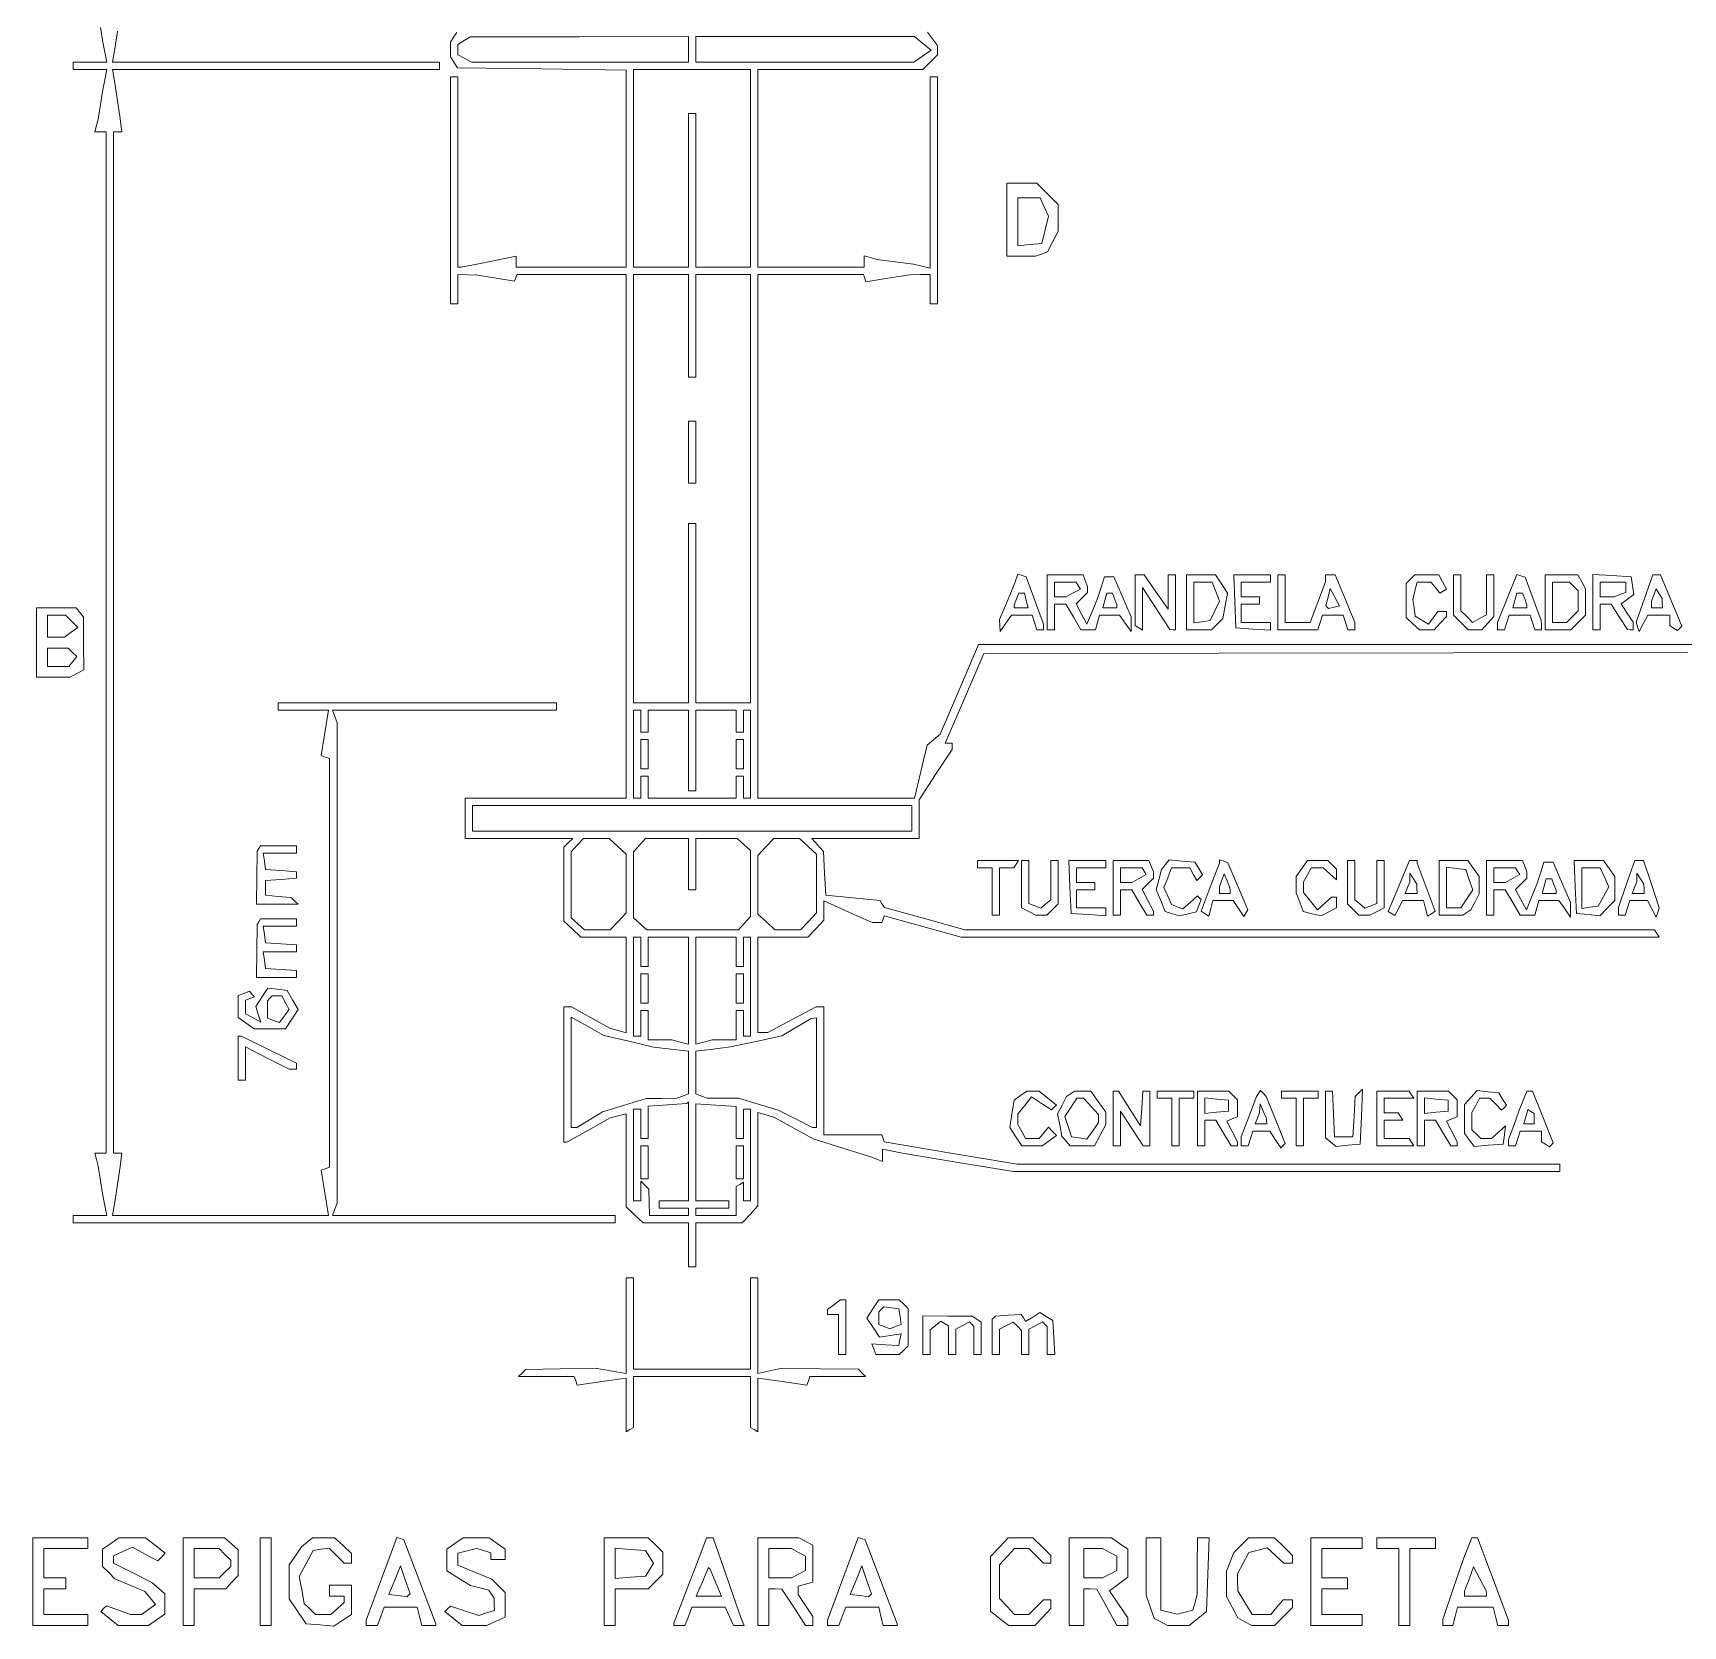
# Paper-space layout 'AN-11-DGE-066-A' of a CAD drawing. Header units: metres, sheet in millimetres. Extents: x 12 to 192, y 4 to 291.
# Drawn here: x 89 to 145.7, y 137.2 to 192 of the extents above; entities that cross this region are included whole.
import ezdxf

# ---------------------------------------------------------------- set-up
doc = ezdxf.new("R2010")
doc.units = ezdxf.units.M
doc.layers.add('DGE_CONTORNOS', color=7, linetype='Continuous', lineweight=0)
doc.layers.add('DGE_DATOS', color=7, linetype='Continuous', lineweight=0)

# ---------------------------------------------------------------- blocks, each defined once
blk = doc.blocks.new('LP_REF_DGE_MT_066_A')
at = {"layer": 'DGE_CONTORNOS'}
for points in [[(91.315, 192.235), (91.393, 191.731), (91.461, 191.385), (91.53, 191.038), (90.953, 191.038), (90.377, 191.038), (90.377, 190.913), (90.377, 190.787), (90.953, 190.787), (91.53, 190.787), (91.461, 190.44), (91.393, 190.094), (91.315, 189.59), (91.236, 189.086), (91.176, 188.866), (91.115, 188.646), (91.313, 188.646), (91.51, 188.646), (91.51, 171.076), (91.51, 153.507), (91.313, 153.507), (91.115, 153.507), (91.176, 153.287), (91.236, 153.067), (91.315, 152.563), (91.393, 152.059), (91.461, 151.713), (91.53, 151.366), (90.953, 151.366), (90.377, 151.366), (90.377, 151.24), (90.377, 151.114), (99.697, 151.114), (109.017, 151.114), (109.017, 151.24), (109.017, 151.366), (104.154, 151.366), (99.292, 151.366), (99.374, 151.58), (99.456, 151.794), (99.456, 160.056), (99.456, 168.319), (99.374, 168.533), (99.292, 168.747), (103.147, 168.747), (107.002, 168.747), (107.002, 168.872), (107.002, 168.998), (102.216, 168.998), (97.43, 168.998), (97.43, 168.872), (97.43, 168.747), (98.29, 168.747), (99.15, 168.747), (99.024, 167.966), (98.898, 167.186), (99.046, 167.137), (99.193, 167.088), (99.193, 160.056), (99.193, 153.025), (99.046, 152.976), (98.898, 152.926), (99.024, 152.146), (99.15, 151.366), (95.44, 151.366), (91.73, 151.366), (91.816, 151.902), (91.901, 152.437), (91.975, 152.972), (92.048, 153.507), (91.905, 153.507), (91.762, 153.507), (91.762, 171.076), (91.762, 188.646), (91.905, 188.646), (92.048, 188.646), (91.975, 189.181), (91.901, 189.716), (91.816, 190.251), (91.73, 190.787), (97.351, 190.787), (102.971, 190.787), (102.971, 190.913), (102.971, 191.038), (97.351, 191.038), (91.73, 191.038), (91.816, 191.574), (91.901, 192.109)], [(103.565, 192.066), (103.459, 191.899), (103.353, 191.731), (103.353, 191.479), (103.353, 191.227), (103.472, 191.038), (103.591, 190.85), (106.493, 190.811), (109.395, 190.773), (109.395, 187.38), (109.395, 183.986), (107.505, 183.986), (105.616, 183.986), (105.616, 184.177), (105.616, 184.368), (105.333, 184.309), (105.049, 184.249), (104.382, 184.117), (103.715, 183.986), (103.658, 183.986), (103.601, 183.986), (103.601, 187.26), (103.601, 190.535), (103.475, 190.535), (103.349, 190.535), (103.349, 186.63), (103.349, 182.726), (103.475, 182.726), (103.601, 182.726), (103.601, 183.23), (103.601, 183.734), (103.947, 183.726), (104.294, 183.719), (104.923, 183.614), (105.553, 183.509), (105.595, 183.622), (105.637, 183.734), (107.516, 183.734), (109.395, 183.734), (109.395, 174.729), (109.395, 165.724), (106.624, 165.724), (103.853, 165.724), (103.853, 165.031), (103.853, 164.339), (105.704, 164.339), (107.556, 164.339), (107.405, 164.187), (107.253, 164.036), (107.253, 162.761), (107.253, 161.486), (107.545, 161.212), (107.836, 160.938), (108.615, 160.938), (109.395, 160.938), (109.395, 159.292), (109.395, 157.647), (109.111, 157.731), (108.828, 157.815), (108.168, 158.18), (107.509, 158.545), (107.381, 158.545), (107.253, 158.545), (107.253, 156.215), (107.253, 153.885), (107.304, 153.885), (107.355, 153.885), (108.097, 154.305), (108.839, 154.724), (109.117, 154.797), (109.395, 154.869), (109.395, 153.266), (109.395, 151.662), (109.686, 151.388), (109.978, 151.114), (110.757, 151.114), (111.536, 151.114), (111.536, 150.359), (111.536, 149.603), (111.662, 149.603), (111.788, 149.603), (111.788, 150.359), (111.788, 151.114), (112.584, 151.114), (113.381, 151.114), (113.655, 151.406), (113.929, 151.697), (113.929, 153.304), (113.929, 154.91), (114.212, 154.826), (114.495, 154.741), (115.161, 154.373), (115.826, 154.005), (116.852, 153.68), (117.878, 153.356), (118.044, 153.292), (118.211, 153.229), (118.211, 153.441), (118.211, 153.653), (118.557, 153.583), (118.903, 153.512), (120.81, 153.195), (122.716, 152.878), (132.114, 152.878), (141.511, 152.878), (141.511, 153.004), (141.511, 153.13), (132.179, 153.13), (122.846, 153.13), (120.56, 153.514), (118.274, 153.899), (118.232, 154.018), (118.19, 154.137), (117.193, 154.137), (116.196, 154.137), (116.196, 156.341), (116.196, 158.545), (116.063, 158.545), (115.93, 158.545), (115.099, 158.104), (114.268, 157.664), (114.099, 157.664), (113.929, 157.664), (113.929, 159.301), (113.929, 160.938), (114.788, 160.938), (115.648, 160.938), (115.922, 161.23), (116.196, 161.521), (116.196, 161.854), (116.196, 162.187), (117.026, 161.814), (117.856, 161.442), (118.023, 161.442), (118.19, 161.442), (118.232, 161.561), (118.274, 161.68), (119.596, 161.31), (120.919, 160.94), (132.922, 160.939), (144.926, 160.938), (144.848, 161.064), (144.771, 161.19), (132.908, 161.191), (121.045, 161.192), (119.661, 161.578), (118.277, 161.964), (118.204, 162.082), (118.132, 162.2), (117.195, 162.293), (116.259, 162.386), (116.22, 163.14), (116.181, 163.894), (115.98, 164.116), (115.779, 164.339), (117.625, 164.339), (119.47, 164.339), (119.473, 165), (119.476, 165.661), (120.04, 166.532), (120.604, 167.402), (120.604, 167.508), (120.604, 167.613), (120.489, 167.613), (120.373, 167.613), (121.038, 169.156), (121.703, 170.699), (145.909, 170.73)], [(169.96, 171.013), (145.737, 171.013), (121.515, 171.013), (120.858, 169.471), (120.201, 167.928), (119.977, 167.739), (119.753, 167.55), (119.535, 166.637), (119.317, 165.724), (116.623, 165.724), (113.929, 165.724), (113.929, 174.729), (113.929, 183.734), (115.744, 183.734), (117.56, 183.734), (117.602, 183.609), (117.644, 183.485), (118.4, 183.608), (119.155, 183.732), (119.502, 183.733), (119.848, 183.734), (119.848, 183.23), (119.848, 182.726), (119.974, 182.726), (120.1, 182.726), (120.1, 186.63), (120.1, 190.535), (119.974, 190.535), (119.848, 190.535), (119.848, 187.247), (119.848, 183.958), (119.565, 184.026), (119.281, 184.094), (118.652, 184.176), (118.022, 184.259), (117.801, 184.32), (117.581, 184.38), (117.581, 184.183), (117.581, 183.986), (115.755, 183.986), (113.929, 183.986), (113.929, 187.386), (113.929, 190.787), (116.762, 190.787), (119.596, 190.787), (119.848, 191.038), (120.1, 191.29), (120.1, 191.455), (120.1, 191.62), (119.932, 191.849), (119.764, 192.079)]]:
    blk.add_lwpolyline(points, dxfattribs=at)
for points in [[(111.536, 191.479), (111.536, 191.038), (107.812, 191.038), (104.088, 191.038), (103.845, 191.169), (103.601, 191.299), (103.601, 191.477), (103.601, 191.656), (103.821, 191.784), (104.042, 191.912), (107.789, 191.916), (111.536, 191.92)], [(119.602, 191.689), (119.887, 191.458), (119.588, 191.248), (119.288, 191.038), (115.538, 191.038), (111.788, 191.038), (111.788, 191.479), (111.788, 191.92), (115.552, 191.92), (119.316, 191.92)], [(113.677, 187.386), (113.677, 183.986), (112.732, 183.986), (111.788, 183.986), (111.788, 186.63), (111.788, 189.275), (111.662, 189.275), (111.536, 189.275), (111.536, 186.63), (111.536, 183.986), (110.591, 183.986), (109.646, 183.986), (109.646, 187.386), (109.646, 190.787), (111.662, 190.787), (113.677, 190.787)], [(122.493, 185.623), (122.493, 184.363), (122.986, 184.363), (123.48, 184.363), (123.684, 184.442), (123.888, 184.52), (124.072, 184.876), (124.256, 185.233), (124.256, 185.689), (124.256, 186.146), (123.888, 186.514), (123.52, 186.882), (123.006, 186.882), (122.493, 186.882)], [(123.777, 186.061), (123.921, 185.743), (123.805, 185.274), (123.689, 184.804), (123.28, 184.765), (122.871, 184.725), (122.871, 185.552), (122.871, 186.379), (123.251, 186.379), (123.632, 186.379)], [(111.536, 181.971), (111.536, 180.207), (111.662, 180.207), (111.788, 180.207), (111.788, 181.971), (111.788, 183.734), (112.732, 183.734), (113.677, 183.734), (113.677, 176.366), (113.677, 168.998), (112.732, 168.998), (111.788, 168.998), (111.788, 172.084), (111.788, 175.17), (111.662, 175.17), (111.536, 175.17), (111.536, 172.084), (111.536, 168.998), (110.591, 168.998), (109.646, 168.998), (109.646, 176.366), (109.646, 183.734), (110.591, 183.734), (111.536, 183.734)], [(111.536, 177.626), (111.536, 176.555), (111.662, 176.555), (111.788, 176.555), (111.788, 177.626), (111.788, 178.696), (111.662, 178.696), (111.536, 178.696)], [(122.761, 173.133), (122.649, 172.84), (122.445, 172.352), (122.241, 171.864), (122.248, 171.659), (122.254, 171.454), (122.452, 171.738), (122.65, 172.021), (123.004, 172.021), (123.358, 172.021), (123.438, 171.769), (123.518, 171.517), (123.635, 171.517), (123.752, 171.517), (123.75, 171.612), (123.748, 171.706), (123.451, 172.52), (123.155, 173.333), (123.013, 173.38), (122.872, 173.427)], [(123.878, 172.462), (123.878, 171.517), (124.004, 171.517), (124.13, 171.517), (124.13, 171.958), (124.13, 172.399), (124.323, 172.399), (124.517, 172.399), (124.777, 171.958), (125.037, 171.517), (125.288, 171.517), (125.539, 171.517), (125.605, 171.769), (125.671, 172.021), (126.019, 172.021), (126.367, 172.021), (126.564, 171.738), (126.762, 171.454), (126.763, 171.706), (126.765, 171.958), (126.466, 172.651), (126.167, 173.343), (126.009, 173.343), (125.852, 173.343), (125.73, 172.966), (125.609, 172.588), (125.427, 172.147), (125.246, 171.706), (125.06, 172.056), (124.874, 172.405), (125.069, 172.6), (125.264, 172.795), (125.264, 172.901), (125.264, 173.008), (125.187, 173.207), (125.111, 173.406), (124.495, 173.406), (123.878, 173.406)], [(124.945, 173.035), (125.019, 172.915), (124.772, 172.783), (124.525, 172.651), (124.327, 172.651), (124.13, 172.651), (124.13, 172.903), (124.13, 173.155), (124.501, 173.155), (124.871, 173.155)], [(126.901, 172.532), (126.901, 171.658), (127.027, 171.58), (127.153, 171.502), (127.154, 172.234), (127.156, 172.966), (127.627, 172.243), (128.098, 171.521), (128.192, 171.519), (128.286, 171.517), (128.286, 172.462), (128.286, 173.406), (128.161, 173.406), (128.035, 173.406), (128.035, 172.813), (128.035, 172.22), (127.625, 172.812), (127.216, 173.404), (127.059, 173.405), (126.901, 173.406)], [(128.664, 172.462), (128.664, 171.517), (129.096, 171.517), (129.528, 171.517), (129.721, 171.71), (129.914, 171.903), (129.996, 172.341), (130.078, 172.778), (129.872, 173.092), (129.666, 173.406), (129.165, 173.406), (128.664, 173.406)], [(129.676, 172.828), (129.8, 172.502), (129.641, 172.167), (129.481, 171.832), (129.198, 171.792), (128.916, 171.752), (128.916, 172.453), (128.916, 173.155), (129.234, 173.155), (129.552, 173.155)], [(130.328, 172.493), (130.365, 171.58), (130.963, 171.542), (131.561, 171.503), (131.561, 171.636), (131.561, 171.769), (131.057, 171.769), (130.554, 171.769), (130.554, 172.084), (130.554, 172.399), (130.868, 172.399), (131.183, 172.399), (131.183, 172.525), (131.183, 172.651), (130.868, 172.651), (130.554, 172.651), (130.554, 172.903), (130.554, 173.155), (131.057, 173.155), (131.561, 173.155), (131.561, 173.28), (131.561, 173.406), (130.926, 173.406), (130.291, 173.406)], [(131.813, 172.462), (131.813, 171.517), (132.497, 171.517), (133.181, 171.517), (133.261, 171.769), (133.341, 172.021), (133.702, 172.021), (134.063, 172.021), (134.143, 171.769), (134.223, 171.517), (134.34, 171.517), (134.458, 171.517), (134.458, 171.641), (134.458, 171.764), (134.121, 172.585), (133.783, 173.406), (133.617, 173.406), (133.45, 173.406), (133.45, 173.285), (133.45, 173.164), (133.189, 172.467), (132.928, 171.769), (132.497, 171.769), (132.065, 171.769), (132.065, 172.588), (132.065, 173.406), (131.939, 173.406), (131.813, 173.406)], [(136.372, 173.255), (136.221, 173.104), (136.221, 172.519), (136.221, 171.934), (136.451, 171.726), (136.682, 171.517), (136.936, 171.517), (137.19, 171.517), (137.398, 171.748), (137.607, 171.978), (137.607, 172.062), (137.607, 172.147), (137.463, 172.147), (137.319, 172.147), (137.155, 171.927), (136.992, 171.706), (136.764, 171.845), (136.536, 171.984), (136.494, 172.267), (136.452, 172.55), (136.528, 172.852), (136.604, 173.155), (136.838, 173.155), (137.072, 173.155), (137.228, 172.967), (137.383, 172.779), (137.495, 172.849), (137.607, 172.918), (137.476, 173.162), (137.346, 173.406), (136.935, 173.406), (136.523, 173.406)], [(137.858, 172.714), (137.858, 172.021), (138.11, 171.769), (138.362, 171.517), (138.595, 171.517), (138.827, 171.517), (139.035, 171.748), (139.244, 171.978), (139.244, 172.692), (139.244, 173.406), (139.118, 173.406), (138.992, 173.406), (138.992, 172.718), (138.992, 172.03), (138.749, 171.9), (138.506, 171.77), (138.308, 171.967), (138.11, 172.165), (138.11, 172.786), (138.11, 173.406), (137.984, 173.406), (137.858, 173.406)], [(139.7, 172.592), (139.37, 171.767), (139.37, 171.642), (139.37, 171.517), (139.487, 171.517), (139.605, 171.517), (139.685, 171.769), (139.765, 172.021), (140.125, 172.021), (140.486, 172.021), (140.566, 171.769), (140.646, 171.517), (140.764, 171.517), (140.881, 171.517), (140.874, 171.675), (140.866, 171.832), (140.59, 172.578), (140.314, 173.324), (140.172, 173.371), (140.031, 173.417)], [(141.007, 172.462), (141.007, 171.517), (141.448, 171.517), (141.889, 171.517), (142.141, 171.769), (142.392, 172.021), (142.392, 172.47), (142.392, 172.919), (142.262, 173.163), (142.132, 173.406), (141.569, 173.406), (141.007, 173.406)], [(141.989, 173.003), (142.141, 172.852), (142.141, 172.509), (142.141, 172.165), (141.943, 171.967), (141.745, 171.769), (141.502, 171.769), (141.259, 171.769), (141.259, 172.462), (141.259, 173.155), (141.549, 173.155), (141.838, 173.155)], [(142.644, 172.468), (142.644, 171.517), (142.77, 171.517), (142.896, 171.517), (142.896, 171.958), (142.896, 172.399), (143.084, 172.399), (143.272, 172.399), (143.556, 171.96), (143.841, 171.52), (143.935, 171.519), (144.03, 171.517), (144.03, 171.648), (144.03, 171.778), (143.823, 172.093), (143.617, 172.408), (143.835, 172.568), (144.054, 172.728), (144.01, 173.036), (143.967, 173.343), (143.306, 173.382), (142.644, 173.42)], [(143.778, 172.979), (143.778, 172.804), (143.579, 172.727), (143.379, 172.651), (143.138, 172.651), (142.896, 172.651), (142.896, 172.903), (142.896, 173.155), (143.337, 173.155), (143.778, 173.155)], [(144.419, 172.593), (144.132, 171.779), (144.185, 171.617), (144.239, 171.455), (144.391, 171.738), (144.542, 172.021), (144.916, 172.021), (145.289, 172.021), (145.289, 171.84), (145.289, 171.658), (145.424, 171.575), (145.558, 171.492), (145.629, 171.563), (145.701, 171.635), (145.338, 172.52), (144.974, 173.406), (144.84, 173.406), (144.706, 173.406)], [(123.159, 172.525), (123.225, 172.273), (122.985, 172.273), (122.745, 172.273), (122.745, 172.326), (122.745, 172.378), (122.821, 172.577), (122.898, 172.777), (122.996, 172.777), (123.093, 172.777)], [(126.195, 172.577), (126.271, 172.378), (126.271, 172.326), (126.271, 172.273), (126.031, 172.273), (125.791, 172.273), (125.857, 172.525), (125.923, 172.777), (126.021, 172.777), (126.118, 172.777)], [(133.747, 172.293), (133.557, 172.251), (133.508, 172.299), (133.46, 172.347), (133.537, 172.64), (133.614, 172.934), (133.775, 172.635), (133.937, 172.336)], [(140.301, 172.577), (140.377, 172.378), (140.377, 172.326), (140.377, 172.273), (140.137, 172.273), (139.897, 172.273), (139.963, 172.525), (140.029, 172.777), (140.127, 172.777), (140.224, 172.777)], [(145.035, 172.43), (145.037, 172.273), (144.848, 172.273), (144.66, 172.273), (144.66, 172.389), (144.66, 172.504), (144.74, 172.714), (144.821, 172.924), (144.927, 172.756), (145.034, 172.588)], [(89.117, 171.076), (89.117, 169.88), (89.692, 169.88), (90.267, 169.88), (90.504, 170.007), (90.741, 170.133), (90.734, 171.046), (90.727, 171.958), (90.599, 172.116), (90.472, 172.273), (89.794, 172.273), (89.117, 172.273)], [(90.319, 171.809), (90.531, 171.597), (90.304, 171.431), (90.077, 171.265), (89.786, 171.265), (89.495, 171.265), (89.495, 171.643), (89.495, 172.021), (89.801, 172.021), (90.107, 172.021)], [(90.348, 170.739), (90.497, 170.591), (90.358, 170.425), (90.22, 170.258), (89.857, 170.258), (89.495, 170.258), (89.495, 170.573), (89.495, 170.888), (89.848, 170.888), (90.2, 170.888)], [(109.898, 168.369), (109.898, 167.991), (110.024, 167.991), (110.15, 167.991), (110.15, 168.369), (110.15, 168.747), (110.843, 168.747), (111.536, 168.747), (111.536, 167.361), (111.536, 165.976), (111.662, 165.976), (111.788, 165.976), (111.788, 167.361), (111.788, 168.747), (112.48, 168.747), (113.173, 168.747), (113.173, 168.369), (113.173, 167.991), (113.299, 167.991), (113.425, 167.991), (113.425, 168.369), (113.425, 168.747), (113.551, 168.747), (113.677, 168.747), (113.677, 167.235), (113.677, 165.724), (113.551, 165.724), (113.425, 165.724), (113.425, 166.102), (113.425, 166.48), (113.299, 166.48), (113.173, 166.48), (113.173, 166.102), (113.173, 165.724), (111.662, 165.724), (110.15, 165.724), (110.15, 166.102), (110.15, 166.48), (110.024, 166.48), (109.898, 166.48), (109.898, 166.102), (109.898, 165.724), (109.772, 165.724), (109.646, 165.724), (109.646, 167.235), (109.646, 168.747), (109.772, 168.747), (109.898, 168.747)], [(109.898, 167.235), (109.898, 166.731), (110.024, 166.731), (110.15, 166.731), (110.15, 167.235), (110.15, 167.739), (110.024, 167.739), (109.898, 167.739)], [(113.173, 167.235), (113.173, 166.731), (113.299, 166.731), (113.425, 166.731), (113.425, 167.235), (113.425, 167.739), (113.299, 167.739), (113.173, 167.739)], [(119.218, 165.031), (119.218, 164.59), (111.662, 164.59), (104.105, 164.59), (104.105, 165.031), (104.105, 165.472), (111.662, 165.472), (119.218, 165.472)], [(96.756, 163.992), (96.697, 163.897), (96.689, 162.984), (96.68, 162.072), (97.395, 162.072), (98.11, 162.072), (97.99, 162.188), (97.87, 162.305), (97.43, 162.346), (96.989, 162.386), (96.989, 162.638), (96.989, 162.89), (97.524, 162.929), (98.059, 162.968), (98.059, 163.079), (98.059, 163.191), (97.524, 163.229), (96.989, 163.268), (96.949, 163.551), (96.908, 163.835), (97.484, 163.835), (98.059, 163.835), (98.059, 163.961), (98.059, 164.087), (97.437, 164.087), (96.815, 164.087)], [(109.103, 164.065), (109.395, 163.791), (109.395, 162.782), (109.395, 161.773), (109.121, 161.481), (108.847, 161.19), (108.406, 161.19), (107.966, 161.19), (107.736, 161.398), (107.505, 161.607), (107.505, 162.742), (107.505, 163.878), (107.714, 164.108), (107.922, 164.339), (108.367, 164.339), (108.812, 164.339)], [(111.536, 163.457), (111.536, 162.575), (111.662, 162.575), (111.788, 162.575), (111.788, 163.457), (111.788, 164.339), (112.502, 164.339), (113.216, 164.339), (113.446, 164.13), (113.677, 163.922), (113.677, 162.786), (113.677, 161.651), (113.468, 161.42), (113.26, 161.19), (111.683, 161.19), (110.107, 161.19), (109.877, 161.398), (109.646, 161.607), (109.646, 162.742), (109.646, 163.878), (109.855, 164.108), (110.063, 164.339), (110.799, 164.339), (111.536, 164.339)], [(115.652, 164.065), (115.944, 163.791), (115.944, 162.782), (115.944, 161.773), (115.67, 161.481), (115.396, 161.19), (114.954, 161.19), (114.512, 161.19), (114.22, 161.464), (113.929, 161.738), (113.929, 162.747), (113.929, 163.756), (114.202, 164.047), (114.476, 164.339), (114.919, 164.339), (115.361, 164.339)], [(121.485, 163.457), (121.485, 163.331), (121.737, 163.331), (121.989, 163.331), (121.989, 162.512), (121.989, 161.694), (122.115, 161.694), (122.241, 161.694), (122.241, 162.512), (122.241, 163.331), (122.486, 163.331), (122.73, 163.331), (122.808, 163.457), (122.886, 163.583), (122.186, 163.583), (121.485, 163.583)], [(122.997, 162.769), (122.997, 161.954), (123.24, 161.824), (123.484, 161.694), (123.672, 161.694), (123.86, 161.694), (124.058, 161.892), (124.256, 162.09), (124.256, 162.836), (124.256, 163.583), (124.13, 163.583), (124.004, 163.583), (124.004, 162.906), (124.004, 162.228), (123.831, 162.085), (123.658, 161.941), (123.454, 162.02), (123.249, 162.098), (123.249, 162.841), (123.249, 163.583), (123.123, 163.583), (122.997, 163.583)], [(124.66, 162.67), (124.697, 161.757), (125.295, 161.718), (125.894, 161.68), (125.894, 161.813), (125.894, 161.946), (125.39, 161.946), (124.886, 161.946), (124.886, 162.26), (124.886, 162.575), (125.201, 162.575), (125.516, 162.575), (125.516, 162.701), (125.516, 162.827), (125.201, 162.827), (124.886, 162.827), (124.886, 163.079), (124.886, 163.331), (125.39, 163.331), (125.894, 163.331), (125.894, 163.457), (125.894, 163.583), (125.258, 163.583), (124.623, 163.583)], [(126.145, 162.638), (126.145, 161.694), (126.271, 161.694), (126.397, 161.694), (126.397, 162.134), (126.397, 162.575), (126.59, 162.575), (126.784, 162.575), (127.044, 162.134), (127.304, 161.694), (127.417, 161.694), (127.531, 161.694), (127.531, 161.763), (127.531, 161.832), (127.337, 162.208), (127.143, 162.583), (127.337, 162.777), (127.531, 162.971), (127.531, 163.078), (127.531, 163.184), (127.454, 163.384), (127.378, 163.583), (126.762, 163.583), (126.145, 163.583)], [(127.939, 163.431), (127.803, 163.267), (127.716, 162.918), (127.628, 162.57), (127.782, 162.199), (127.936, 161.828), (128.183, 161.749), (128.431, 161.671), (128.723, 161.744), (129.014, 161.817), (129.094, 162.025), (129.174, 162.234), (129.109, 162.299), (129.044, 162.364), (128.796, 162.139), (128.548, 161.915), (128.353, 161.99), (128.158, 162.064), (128.026, 162.355), (127.894, 162.645), (128.024, 162.988), (128.154, 163.331), (128.466, 163.331), (128.778, 163.331), (128.901, 163.112), (129.023, 162.892), (129.123, 162.992), (129.222, 163.091), (129.088, 163.306), (128.954, 163.52), (128.515, 163.558), (128.076, 163.596)], [(129.798, 163.545), (129.798, 163.487), (129.486, 162.659), (129.174, 161.831), (129.306, 161.749), (129.437, 161.668), (129.506, 161.933), (129.575, 162.197), (129.923, 162.197), (130.271, 162.197), (130.453, 161.922), (130.636, 161.648), (130.71, 161.767), (130.783, 161.886), (130.44, 162.695), (130.096, 163.504), (129.947, 163.554), (129.798, 163.604)], [(132.639, 163.303), (132.443, 163.023), (132.443, 162.744), (132.443, 162.466), (132.564, 162.146), (132.686, 161.827), (132.993, 161.749), (133.301, 161.672), (133.565, 161.813), (133.828, 161.954), (133.828, 162.139), (133.828, 162.323), (133.744, 162.323), (133.659, 162.323), (133.417, 162.104), (133.174, 161.885), (132.934, 162.181), (132.695, 162.477), (132.695, 162.661), (132.695, 162.844), (132.825, 163.087), (132.955, 163.331), (133.161, 163.331), (133.367, 163.331), (133.598, 163.123), (133.828, 162.914), (133.828, 163.097), (133.828, 163.281), (133.677, 163.432), (133.526, 163.583), (133.18, 163.583), (132.835, 163.583)], [(134.206, 162.836), (134.206, 162.09), (134.404, 161.892), (134.602, 161.694), (134.79, 161.694), (134.978, 161.694), (135.222, 161.824), (135.465, 161.954), (135.465, 162.769), (135.465, 163.583), (135.339, 163.583), (135.214, 163.583), (135.214, 162.841), (135.214, 162.098), (135.009, 162.02), (134.804, 161.941), (134.631, 162.085), (134.458, 162.228), (134.458, 162.906), (134.458, 163.583), (134.332, 163.583), (134.206, 163.583)], [(136.152, 163.142), (135.969, 162.701), (135.788, 162.263), (135.607, 161.825), (135.719, 161.756), (135.831, 161.687), (135.967, 161.942), (136.104, 162.197), (136.463, 162.197), (136.821, 162.197), (136.891, 161.933), (136.96, 161.668), (137.091, 161.749), (137.222, 161.831), (136.911, 162.659), (136.599, 163.487), (136.599, 163.535), (136.599, 163.583), (136.467, 163.583), (136.334, 163.583)], [(137.355, 162.638), (137.355, 161.694), (137.764, 161.696), (138.173, 161.698), (138.312, 161.79), (138.45, 161.883), (138.595, 162.158), (138.74, 162.433), (138.74, 162.728), (138.74, 163.023), (138.544, 163.303), (138.348, 163.583), (137.851, 163.583), (137.355, 163.583)], [(138.992, 162.638), (138.992, 161.694), (139.118, 161.694), (139.244, 161.694), (139.244, 162.134), (139.244, 162.575), (139.437, 162.575), (139.63, 162.575), (139.89, 162.134), (140.15, 161.694), (140.402, 161.694), (140.653, 161.694), (140.719, 161.946), (140.785, 162.197), (141.132, 162.197), (141.48, 162.197), (141.678, 161.914), (141.875, 161.631), (141.877, 161.883), (141.879, 162.134), (141.58, 162.827), (141.281, 163.52), (141.123, 163.52), (140.965, 163.52), (140.844, 163.142), (140.722, 162.764), (140.541, 162.323), (140.359, 161.883), (140.174, 162.232), (139.988, 162.582), (140.183, 162.776), (140.377, 162.971), (140.377, 163.078), (140.377, 163.184), (140.301, 163.384), (140.224, 163.583), (139.608, 163.583), (138.992, 163.583)], [(142.041, 162.67), (142.078, 161.757), (142.48, 161.718), (142.881, 161.679), (143.141, 161.938), (143.4, 162.197), (143.4, 162.61), (143.4, 163.023), (143.204, 163.303), (143.008, 163.583), (142.506, 163.583), (142.004, 163.583)], [(143.809, 162.772), (143.526, 161.961), (143.526, 161.828), (143.526, 161.694), (143.643, 161.694), (143.761, 161.694), (143.841, 161.946), (143.921, 162.197), (144.223, 162.197), (144.525, 162.197), (144.676, 161.914), (144.828, 161.631), (144.88, 161.788), (144.932, 161.945), (144.66, 162.764), (144.387, 163.583), (144.24, 163.583), (144.092, 163.583)], [(127.212, 163.211), (127.286, 163.092), (127.039, 162.959), (126.792, 162.827), (126.594, 162.827), (126.397, 162.827), (126.397, 163.079), (126.397, 163.331), (126.768, 163.331), (127.138, 163.331)], [(130.167, 162.544), (130.176, 162.449), (129.987, 162.449), (129.798, 162.449), (129.798, 162.565), (129.798, 162.681), (129.883, 162.902), (129.968, 163.124), (130.063, 162.881), (130.158, 162.638)], [(136.597, 162.607), (136.599, 162.449), (136.397, 162.449), (136.194, 162.449), (136.271, 162.649), (136.347, 162.848), (136.349, 162.995), (136.351, 163.142), (136.473, 162.953), (136.595, 162.764)], [(138.396, 162.918), (138.512, 162.567), (138.308, 162.256), (138.105, 161.946), (137.856, 161.946), (137.607, 161.946), (137.607, 162.647), (137.607, 163.348), (137.943, 163.308), (138.28, 163.268)], [(140.059, 163.211), (140.133, 163.092), (139.885, 162.959), (139.638, 162.827), (139.441, 162.827), (139.244, 162.827), (139.244, 163.079), (139.244, 163.331), (139.614, 163.331), (139.985, 163.331)], [(141.308, 162.754), (141.385, 162.555), (141.385, 162.502), (141.385, 162.449), (141.145, 162.449), (140.905, 162.449), (140.971, 162.701), (141.036, 162.953), (141.134, 162.953), (141.232, 162.953)], [(143.05, 163.004), (143.199, 162.678), (143.012, 162.343), (142.825, 162.009), (142.546, 161.968), (142.267, 161.928), (142.267, 162.63), (142.267, 163.331), (142.584, 163.331), (142.902, 163.331)], [(144.406, 162.607), (144.408, 162.449), (144.205, 162.449), (144.003, 162.449), (144.079, 162.649), (144.156, 162.848), (144.158, 162.995), (144.16, 163.142), (144.282, 162.953), (144.404, 162.764)], [(96.756, 161.473), (96.697, 161.378), (96.689, 160.465), (96.68, 159.553), (97.37, 159.553), (98.059, 159.553), (98.059, 159.671), (98.059, 159.79), (97.524, 159.829), (96.989, 159.868), (96.949, 160.151), (96.908, 160.434), (97.484, 160.434), (98.059, 160.434), (98.059, 160.553), (98.059, 160.672), (97.524, 160.71), (96.989, 160.749), (96.949, 161.032), (96.908, 161.316), (97.484, 161.316), (98.059, 161.316), (98.059, 161.442), (98.059, 161.568), (97.437, 161.568), (96.815, 161.568)], [(109.898, 160.434), (109.898, 159.93), (110.024, 159.93), (110.15, 159.93), (110.15, 160.434), (110.15, 160.938), (110.843, 160.938), (111.536, 160.938), (111.536, 159.097), (111.536, 157.256), (111.252, 157.332), (110.969, 157.408), (110.56, 157.41), (110.15, 157.412), (110.15, 157.915), (110.15, 158.419), (110.024, 158.419), (109.898, 158.419), (109.898, 157.978), (109.898, 157.538), (109.772, 157.538), (109.646, 157.538), (109.646, 159.238), (109.646, 160.938), (109.772, 160.938), (109.898, 160.938)], [(113.173, 160.434), (113.173, 159.93), (113.299, 159.93), (113.425, 159.93), (113.425, 160.434), (113.425, 160.938), (113.551, 160.938), (113.677, 160.938), (113.677, 159.238), (113.677, 157.538), (113.551, 157.538), (113.425, 157.538), (113.425, 157.978), (113.425, 158.419), (113.299, 158.419), (113.173, 158.419), (113.173, 157.915), (113.173, 157.412), (112.764, 157.41), (112.354, 157.408), (112.071, 157.332), (111.788, 157.256), (111.788, 159.097), (111.788, 160.938), (112.48, 160.938), (113.173, 160.938)], [(109.898, 159.175), (109.898, 158.671), (110.024, 158.671), (110.15, 158.671), (110.15, 159.175), (110.15, 159.679), (110.024, 159.679), (109.898, 159.679)], [(113.173, 159.175), (113.173, 158.671), (113.299, 158.671), (113.425, 158.671), (113.425, 159.175), (113.425, 159.679), (113.299, 159.679), (113.173, 159.679)], [(96.86, 158.874), (96.653, 158.557), (96.738, 158.289), (96.824, 158.02), (96.56, 158.161), (96.296, 158.302), (96.296, 158.539), (96.296, 158.776), (96.454, 158.832), (96.611, 158.888), (96.522, 158.984), (96.433, 159.08), (96.239, 159.005), (96.044, 158.931), (96.044, 158.556), (96.044, 158.182), (96.324, 157.986), (96.604, 157.789), (97.14, 157.789), (97.676, 157.789), (97.892, 158.119), (98.107, 158.448), (97.922, 158.78), (97.737, 159.112), (97.402, 159.151), (97.068, 159.19)], [(97.672, 158.688), (97.798, 158.454), (97.632, 158.227), (97.466, 158), (97.259, 158.08), (97.052, 158.159), (97.052, 158.457), (97.052, 158.755), (97.136, 158.839), (97.22, 158.923), (97.383, 158.923), (97.547, 158.923)], [(109.484, 157.36), (110.339, 157.16), (110.937, 157.089), (111.536, 157.018), (111.536, 156.284), (111.536, 155.549), (111.336, 155.473), (111.137, 155.397), (110.612, 155.396), (110.087, 155.395), (109.332, 155.163), (108.576, 154.932), (108.135, 154.661), (107.694, 154.39), (107.6, 154.389), (107.505, 154.389), (107.505, 156.289), (107.505, 158.189), (108.067, 157.875), (108.629, 157.561)], [(115.944, 156.278), (115.944, 154.389), (115.877, 154.389), (115.809, 154.389), (115.215, 154.69), (114.621, 154.991), (113.937, 155.194), (113.253, 155.397), (112.72, 155.397), (112.186, 155.397), (111.987, 155.473), (111.788, 155.549), (111.788, 156.284), (111.788, 157.018), (112.386, 157.091), (112.984, 157.164), (113.866, 157.355), (114.747, 157.546), (115.251, 157.845), (115.755, 158.144), (115.849, 158.155), (115.944, 158.167)], [(96.044, 156.782), (96.044, 156.026), (96.17, 156.026), (96.296, 156.026), (96.296, 156.595), (96.296, 157.163), (97.048, 156.784), (97.8, 156.404), (97.93, 156.404), (98.059, 156.404), (98.059, 156.502), (98.059, 156.601), (97.113, 157.069), (96.166, 157.538), (96.105, 157.538), (96.044, 157.538)], [(122.955, 155.491), (122.739, 155.333), (122.663, 154.863), (122.587, 154.394), (122.795, 154.077), (123.003, 153.759), (123.353, 153.759), (123.704, 153.759), (123.949, 153.94), (124.193, 154.12), (124.056, 154.26), (123.918, 154.4), (123.757, 154.205), (123.596, 154.011), (123.364, 154.011), (123.132, 154.011), (123.001, 154.255), (122.871, 154.498), (122.871, 154.682), (122.871, 154.865), (123.106, 155.156), (123.342, 155.447), (123.684, 155.223), (124.026, 154.999), (124.11, 155.082), (124.193, 155.166), (123.896, 155.407), (123.599, 155.648), (123.385, 155.648), (123.171, 155.648)], [(124.684, 155.552), (124.546, 155.46), (124.388, 155.161), (124.231, 154.862), (124.307, 154.48), (124.384, 154.098), (124.524, 153.929), (124.665, 153.759), (125.087, 153.759), (125.509, 153.759), (125.701, 154.131), (125.894, 154.502), (125.894, 154.71), (125.894, 154.917), (125.633, 155.283), (125.373, 155.648), (125.098, 155.646), (124.823, 155.645)], [(126.145, 154.704), (126.145, 153.759), (126.271, 153.759), (126.397, 153.759), (126.399, 154.358), (126.4, 154.956), (126.792, 154.358), (127.183, 153.759), (127.294, 153.759), (127.405, 153.759), (127.405, 154.704), (127.405, 155.648), (127.286, 155.648), (127.167, 155.648), (127.128, 155.05), (127.09, 154.452), (126.712, 155.05), (126.334, 155.648), (126.24, 155.648), (126.145, 155.648)], [(127.657, 155.522), (127.657, 155.397), (127.909, 155.397), (128.161, 155.397), (128.161, 154.578), (128.161, 153.759), (128.286, 153.759), (128.412, 153.759), (128.412, 154.578), (128.412, 155.397), (128.664, 155.397), (128.916, 155.397), (128.916, 155.522), (128.916, 155.648), (128.286, 155.648), (127.657, 155.648)], [(129.042, 154.704), (129.042, 153.759), (129.168, 153.759), (129.294, 153.759), (129.294, 154.2), (129.294, 154.641), (129.487, 154.641), (129.68, 154.641), (129.94, 154.2), (130.201, 153.759), (130.314, 153.759), (130.428, 153.759), (130.428, 153.828), (130.428, 153.898), (130.242, 154.257), (130.056, 154.616), (130.242, 154.688), (130.428, 154.759), (130.428, 155.053), (130.428, 155.346), (130.276, 155.497), (130.125, 155.648), (129.584, 155.648), (129.042, 155.648)], [(131.145, 155.563), (131.078, 155.455), (130.816, 154.764), (130.554, 154.074), (130.554, 153.917), (130.554, 153.759), (130.671, 153.759), (130.788, 153.759), (130.868, 154.011), (130.948, 154.263), (131.239, 154.263), (131.53, 154.263), (131.721, 153.98), (131.911, 153.696), (131.988, 153.77), (132.064, 153.843), (131.739, 154.651), (131.413, 155.46), (131.312, 155.565), (131.212, 155.67)], [(131.939, 155.522), (131.939, 155.397), (132.191, 155.397), (132.443, 155.397), (132.443, 154.578), (132.443, 153.759), (132.569, 153.759), (132.695, 153.759), (132.695, 154.578), (132.695, 155.397), (132.947, 155.397), (133.198, 155.397), (133.198, 155.522), (133.198, 155.648), (132.569, 155.648), (131.939, 155.648)], [(133.45, 154.845), (133.45, 154.042), (133.631, 153.892), (133.812, 153.742), (134.229, 153.782), (134.647, 153.822), (134.684, 154.767), (134.722, 155.711), (134.597, 155.585), (134.472, 155.46), (134.434, 154.767), (134.395, 154.074), (134.08, 154.074), (133.765, 154.074), (133.728, 154.861), (133.69, 155.648), (133.57, 155.648), (133.45, 155.648)], [(135.214, 154.704), (135.214, 153.759), (135.851, 153.759), (136.488, 153.759), (136.41, 153.885), (136.332, 154.011), (135.899, 154.011), (135.465, 154.011), (135.465, 154.326), (135.465, 154.641), (135.788, 154.641), (136.11, 154.641), (136.032, 154.767), (135.954, 154.893), (135.71, 154.893), (135.465, 154.893), (135.465, 155.145), (135.465, 155.397), (135.977, 155.397), (136.488, 155.397), (136.41, 155.522), (136.332, 155.648), (135.773, 155.648), (135.214, 155.648)], [(136.599, 154.704), (136.599, 153.759), (136.725, 153.759), (136.851, 153.759), (136.851, 154.2), (136.851, 154.641), (137.044, 154.641), (137.237, 154.641), (137.497, 154.2), (137.757, 153.759), (137.871, 153.759), (137.984, 153.759), (137.984, 153.828), (137.984, 153.898), (137.799, 154.257), (137.613, 154.616), (137.799, 154.688), (137.984, 154.759), (137.984, 155.053), (137.984, 155.346), (137.833, 155.497), (137.682, 155.648), (137.141, 155.648), (136.599, 155.648)], [(138.45, 155.424), (138.236, 155.188), (138.236, 154.687), (138.236, 154.185), (138.399, 153.963), (138.561, 153.741), (139.06, 153.782), (139.559, 153.822), (139.603, 154.137), (139.647, 154.451), (139.404, 154.231), (139.161, 154.011), (138.976, 154.011), (138.79, 154.011), (138.639, 154.162), (138.488, 154.313), (138.488, 154.611), (138.488, 154.909), (138.619, 155.153), (138.749, 155.397), (138.924, 155.397), (139.1, 155.397), (139.304, 155.193), (139.508, 154.989), (139.592, 155.073), (139.676, 155.157), (139.542, 155.371), (139.407, 155.585), (139.036, 155.623), (138.664, 155.661)], [(140.235, 155.302), (140.1, 154.956), (139.924, 154.468), (139.748, 153.979), (139.748, 153.869), (139.748, 153.759), (139.865, 153.759), (139.983, 153.759), (140.062, 154.011), (140.142, 154.263), (140.512, 154.263), (140.881, 154.263), (140.881, 154.082), (140.881, 153.9), (141.015, 153.817), (141.15, 153.734), (141.218, 153.802), (141.285, 153.869), (140.926, 154.757), (140.566, 155.645), (140.469, 155.647), (140.371, 155.648)], [(111.536, 153.57), (111.536, 151.87), (111.032, 151.87), (110.528, 151.87), (110.528, 151.744), (110.528, 151.618), (111.032, 151.618), (111.536, 151.618), (111.536, 151.492), (111.536, 151.366), (110.868, 151.366), (110.2, 151.366), (110.187, 151.82), (110.174, 152.274), (110.036, 152.412), (109.898, 152.55), (109.898, 152.21), (109.898, 151.87), (109.772, 151.87), (109.646, 151.87), (109.646, 153.444), (109.646, 155.019), (109.772, 155.019), (109.898, 155.019), (109.898, 154.515), (109.898, 154.011), (110.024, 154.011), (110.15, 154.011), (110.15, 154.571), (110.15, 155.131), (110.811, 155.178), (111.473, 155.224), (111.504, 155.247), (111.536, 155.271)], [(113.173, 154.566), (113.173, 154.011), (113.299, 154.011), (113.425, 154.011), (113.425, 154.515), (113.425, 155.019), (113.551, 155.019), (113.677, 155.019), (113.677, 153.444), (113.677, 151.87), (113.551, 151.87), (113.425, 151.87), (113.425, 152.192), (113.425, 152.515), (113.299, 152.437), (113.173, 152.359), (113.173, 151.863), (113.173, 151.366), (112.48, 151.366), (111.788, 151.366), (111.788, 151.492), (111.788, 151.618), (112.354, 151.618), (112.921, 151.618), (112.921, 151.744), (112.921, 151.87), (112.354, 151.87), (111.788, 151.87), (111.787, 153.539), (111.787, 155.208), (112.48, 155.164), (113.173, 155.121)], [(125.385, 155.121), (125.642, 154.845), (125.642, 154.708), (125.642, 154.571), (125.441, 154.284), (125.239, 153.997), (124.978, 154.035), (124.717, 154.074), (124.601, 154.425), (124.484, 154.775), (124.688, 155.086), (124.892, 155.397), (125.01, 155.397), (125.128, 155.397)], [(130.113, 155.145), (130.113, 154.956), (129.703, 154.916), (129.294, 154.877), (129.294, 155.145), (129.294, 155.412), (129.703, 155.373), (130.113, 155.334)], [(131.426, 154.609), (131.435, 154.515), (131.233, 154.515), (131.03, 154.515), (131.107, 154.714), (131.183, 154.913), (131.192, 155.06), (131.201, 155.208), (131.309, 154.956), (131.417, 154.704)], [(137.669, 155.145), (137.669, 154.956), (137.26, 154.916), (136.851, 154.877), (136.851, 155.145), (136.851, 155.412), (137.26, 155.373), (137.669, 155.334)], [(140.629, 154.696), (140.629, 154.515), (140.452, 154.515), (140.275, 154.515), (140.34, 154.765), (140.406, 155.016), (140.518, 154.947), (140.629, 154.878)], [(109.898, 153.193), (109.898, 152.626), (110.024, 152.626), (110.15, 152.626), (110.15, 153.193), (110.15, 153.759), (110.024, 153.759), (109.898, 153.759)], [(113.173, 153.193), (113.173, 152.626), (113.299, 152.626), (113.425, 152.626), (113.425, 153.193), (113.425, 153.759), (113.299, 153.759), (113.173, 153.759)], [(109.395, 147.577), (109.395, 145.929), (108.859, 146.024), (108.324, 146.118), (107.128, 146.092), (105.933, 146.066), (105.812, 145.945), (105.692, 145.825), (106.651, 145.825), (107.61, 145.825), (107.66, 145.675), (107.71, 145.524), (108.553, 145.65), (109.395, 145.776), (109.395, 144.848), (109.395, 143.921), (109.52, 143.999), (109.646, 144.077), (109.646, 144.951), (109.646, 145.825), (111.662, 145.825), (113.677, 145.825), (113.677, 144.951), (113.677, 144.077), (113.803, 143.999), (113.929, 143.921), (113.929, 144.848), (113.929, 145.776), (114.771, 145.65), (115.613, 145.524), (115.663, 145.675), (115.713, 145.825), (116.672, 145.825), (117.631, 145.825), (117.506, 145.95), (117.381, 146.075), (116.064, 146.095), (114.747, 146.114), (114.338, 146.022), (113.929, 145.931), (113.929, 147.578), (113.929, 149.225), (113.803, 149.225), (113.677, 149.225), (113.677, 147.651), (113.677, 146.077), (111.662, 146.077), (109.646, 146.077), (109.646, 147.651), (109.646, 149.225), (109.52, 149.225), (109.395, 149.225)], [(116.542, 148.294), (116.322, 148.127), (116.322, 148.046), (116.322, 147.966), (116.511, 147.966), (116.699, 147.966), (116.699, 147.273), (116.699, 146.581), (116.825, 146.581), (116.951, 146.581), (116.951, 147.525), (116.951, 148.47), (116.857, 148.466), (116.762, 148.462)], [(117.884, 148.155), (117.678, 147.84), (117.893, 147.512), (118.107, 147.185), (118.479, 147.239), (118.851, 147.294), (118.809, 147.095), (118.768, 146.895), (118.306, 146.922), (117.844, 146.949), (117.915, 146.765), (117.986, 146.581), (118.388, 146.581), (118.79, 146.581), (118.941, 146.732), (119.092, 146.883), (119.092, 147.525), (119.092, 148.167), (118.941, 148.319), (118.79, 148.47), (118.44, 148.47), (118.091, 148.47)], [(118.816, 147.887), (118.854, 147.62), (118.658, 147.545), (118.463, 147.47), (118.274, 147.543), (118.085, 147.615), (118.085, 147.832), (118.085, 148.05), (118.174, 148.139), (118.263, 148.228), (118.52, 148.192), (118.778, 148.155)], [(119.596, 147.246), (119.596, 146.581), (119.722, 146.581), (119.848, 146.581), (119.848, 147.006), (119.848, 147.431), (120.031, 147.583), (120.215, 147.736), (120.346, 147.654), (120.478, 147.573), (120.478, 147.077), (120.478, 146.581), (120.604, 146.581), (120.73, 146.581), (120.73, 147.017), (120.73, 147.453), (120.965, 147.579), (121.2, 147.705), (121.28, 147.626), (121.359, 147.546), (121.359, 147.063), (121.359, 146.581), (121.485, 146.581), (121.611, 146.581), (121.611, 147.14), (121.611, 147.699), (121.454, 147.801), (121.296, 147.903), (120.446, 147.907), (119.596, 147.911)], [(122.042, 147.85), (121.989, 147.798), (121.989, 147.189), (121.989, 146.581), (122.115, 146.581), (122.241, 146.581), (122.241, 147.017), (122.241, 147.453), (122.474, 147.578), (122.706, 147.702), (122.852, 147.557), (122.997, 147.412), (122.997, 146.996), (122.997, 146.581), (123.123, 146.581), (123.249, 146.581), (123.249, 147.017), (123.249, 147.453), (123.484, 147.579), (123.719, 147.705), (123.799, 147.626), (123.878, 147.546), (123.878, 147.063), (123.878, 146.581), (124.011, 146.581), (124.144, 146.581), (124.106, 147.166), (124.067, 147.751), (123.847, 147.889), (123.627, 148.027), (123.381, 147.873), (123.134, 147.719), (123.059, 147.842), (122.983, 147.965), (122.539, 147.934), (122.095, 147.903)], [(88.991, 138.772), (88.991, 137.261), (89.936, 137.261), (90.88, 137.261), (90.88, 137.45), (90.88, 137.639), (90.125, 137.639), (89.369, 137.639), (89.369, 138.079), (89.369, 138.52), (89.747, 138.52), (90.125, 138.52), (90.125, 138.709), (90.125, 138.898), (89.747, 138.898), (89.369, 138.898), (89.369, 139.402), (89.369, 139.906), (90.125, 139.906), (90.88, 139.906), (90.88, 140.094), (90.88, 140.283), (89.936, 140.283), (88.991, 140.283)], [(91.664, 140.087), (91.384, 139.891), (91.384, 139.593), (91.384, 139.294), (91.597, 139.081), (91.809, 138.869), (92.323, 138.649), (92.836, 138.429), (93.019, 138.209), (93.201, 137.989), (92.961, 137.814), (92.721, 137.639), (92.534, 137.639), (92.347, 137.639), (91.932, 137.789), (91.516, 137.939), (91.419, 137.841), (91.321, 137.743), (91.619, 137.502), (91.916, 137.261), (92.441, 137.261), (92.965, 137.261), (93.245, 137.457), (93.525, 137.653), (93.525, 138.004), (93.525, 138.355), (93.305, 138.549), (93.084, 138.743), (92.423, 139.075), (91.762, 139.406), (91.762, 139.533), (91.762, 139.659), (92.085, 139.806), (92.409, 139.954), (92.845, 139.719), (93.28, 139.484), (93.412, 139.616), (93.543, 139.747), (93.202, 140.015), (92.862, 140.283), (92.403, 140.283), (91.944, 140.283)], [(94.155, 138.772), (94.155, 137.261), (94.344, 137.261), (94.533, 137.261), (94.533, 137.89), (94.533, 138.52), (95.08, 138.52), (95.627, 138.52), (95.836, 138.75), (96.044, 138.981), (96.044, 139.424), (96.044, 139.866), (95.814, 140.075), (95.584, 140.283), (94.869, 140.283), (94.155, 140.283)], [(96.8, 138.772), (96.8, 137.261), (96.989, 137.261), (97.178, 137.261), (97.178, 138.772), (97.178, 140.283), (96.989, 140.283), (96.8, 140.283)], [(98.417, 140.126), (98.222, 139.968), (98.015, 139.657), (97.807, 139.346), (97.807, 138.763), (97.807, 138.18), (98.095, 137.752), (98.382, 137.324), (98.86, 137.284), (99.338, 137.244), (99.643, 137.444), (99.949, 137.644), (99.949, 138.145), (99.949, 138.646), (99.571, 138.646), (99.193, 138.646), (99.193, 138.457), (99.193, 138.268), (99.445, 138.268), (99.697, 138.268), (99.697, 138.162), (99.697, 138.055), (99.466, 137.847), (99.236, 137.639), (98.972, 137.639), (98.707, 137.639), (98.514, 137.832), (98.321, 138.024), (98.234, 138.487), (98.148, 138.949), (98.387, 139.396), (98.626, 139.843), (98.902, 139.882), (99.177, 139.921), (99.437, 139.661), (99.697, 139.402), (99.823, 139.402), (99.949, 139.402), (99.949, 139.569), (99.949, 139.736), (99.657, 140.01), (99.366, 140.283), (98.988, 140.283), (98.611, 140.283)], [(100.976, 138.87), (100.45, 137.45), (100.451, 137.355), (100.452, 137.261), (100.644, 137.261), (100.836, 137.261), (100.956, 137.576), (101.076, 137.89), (101.643, 137.89), (102.211, 137.89), (102.29, 137.576), (102.369, 137.261), (102.607, 137.261), (102.845, 137.261), (102.845, 137.292), (102.844, 137.324), (102.298, 138.765), (101.751, 140.207), (101.626, 140.249), (101.501, 140.291)], [(103.503, 140.087), (103.223, 139.891), (103.223, 139.519), (103.223, 139.146), (103.632, 138.894), (104.042, 138.641), (104.357, 138.561), (104.672, 138.481), (104.764, 138.343), (104.857, 138.205), (104.859, 137.993), (104.86, 137.781), (104.591, 137.696), (104.321, 137.61), (103.834, 137.771), (103.348, 137.931), (103.254, 137.837), (103.16, 137.743), (103.458, 137.502), (103.755, 137.261), (104.176, 137.261), (104.597, 137.261), (104.918, 137.407), (105.238, 137.553), (105.238, 137.974), (105.238, 138.394), (105.008, 138.625), (104.777, 138.855), (104.19, 139.097), (103.602, 139.339), (103.601, 139.546), (103.601, 139.752), (103.927, 139.834), (104.252, 139.916), (104.493, 139.839), (104.735, 139.763), (104.735, 139.645), (104.735, 139.528), (104.986, 139.528), (105.238, 139.528), (105.238, 139.709), (105.238, 139.891), (104.958, 140.087), (104.678, 140.283), (104.231, 140.283), (103.783, 140.283)], [(108.639, 138.772), (108.639, 137.261), (108.828, 137.261), (109.017, 137.261), (109.017, 137.89), (109.017, 138.52), (109.583, 138.52), (110.15, 138.52), (110.402, 138.772), (110.654, 139.024), (110.654, 139.402), (110.654, 139.78), (110.402, 140.031), (110.15, 140.283), (109.395, 140.283), (108.639, 140.283)], [(112.078, 140.063), (111.998, 139.843), (111.515, 138.59), (111.032, 137.338), (111.032, 137.299), (111.032, 137.261), (111.224, 137.261), (111.416, 137.261), (111.536, 137.576), (111.655, 137.89), (112.228, 137.89), (112.8, 137.89), (112.944, 137.576), (113.087, 137.261), (113.27, 137.261), (113.452, 137.261), (113.366, 137.481), (113.281, 137.702), (112.834, 138.992), (112.387, 140.283), (112.272, 140.283), (112.157, 140.283)], [(113.929, 138.772), (113.929, 137.261), (114.118, 137.261), (114.306, 137.261), (114.306, 137.89), (114.306, 138.52), (114.527, 138.518), (114.747, 138.516), (115.158, 137.888), (115.568, 137.261), (115.693, 137.261), (115.818, 137.261), (115.817, 137.418), (115.816, 137.576), (115.566, 137.953), (115.316, 138.331), (115.315, 138.474), (115.314, 138.617), (115.566, 138.683), (115.818, 138.748), (115.818, 139.386), (115.818, 140.023), (115.574, 140.153), (115.331, 140.283), (114.63, 140.283), (113.929, 140.283)], [(116.845, 138.87), (116.32, 137.45), (116.321, 137.355), (116.322, 137.261), (116.514, 137.261), (116.706, 137.261), (116.825, 137.576), (116.945, 137.89), (117.513, 137.89), (118.08, 137.89), (118.159, 137.576), (118.238, 137.261), (118.476, 137.261), (118.715, 137.261), (118.714, 137.292), (118.714, 137.324), (118.167, 138.765), (117.62, 140.207), (117.495, 140.249), (117.37, 140.291)], [(122.232, 139.958), (121.926, 139.633), (121.926, 138.692), (121.926, 137.75), (122.241, 137.508), (122.556, 137.266), (123.006, 137.264), (123.457, 137.261), (123.73, 137.552), (124.004, 137.844), (124.004, 137.993), (124.004, 138.142), (123.878, 138.142), (123.752, 138.142), (123.501, 137.89), (123.249, 137.639), (123.002, 137.639), (122.755, 137.639), (122.498, 137.914), (122.241, 138.19), (122.241, 138.772), (122.241, 139.354), (122.498, 139.63), (122.755, 139.906), (123.002, 139.906), (123.249, 139.906), (123.501, 139.654), (123.752, 139.402), (123.878, 139.402), (124.004, 139.402), (124.004, 139.533), (124.004, 139.665), (123.695, 139.974), (123.386, 140.283), (122.961, 140.283), (122.537, 140.283)], [(124.634, 138.772), (124.634, 137.261), (124.886, 137.261), (125.138, 137.261), (125.138, 137.89), (125.138, 138.52), (125.358, 138.518), (125.579, 138.517), (125.925, 137.889), (126.271, 137.261), (126.46, 137.261), (126.649, 137.261), (126.649, 137.393), (126.649, 137.526), (126.333, 137.992), (126.016, 138.457), (126.333, 138.688), (126.649, 138.919), (126.649, 139.405), (126.649, 139.891), (126.369, 140.087), (126.089, 140.283), (125.362, 140.283), (124.634, 140.283)], [(127.279, 139.295), (127.279, 138.306), (127.418, 137.907), (127.557, 137.507), (127.788, 137.384), (128.018, 137.261), (128.39, 137.261), (128.762, 137.261), (129.06, 137.501), (129.357, 137.742), (129.4, 139.013), (129.444, 140.283), (129.243, 140.283), (129.042, 140.283), (129.04, 139.307), (129.039, 138.331), (128.966, 138.059), (128.892, 137.786), (128.617, 137.717), (128.342, 137.648), (128.062, 137.721), (127.783, 137.794), (127.783, 139.039), (127.783, 140.283), (127.531, 140.283), (127.279, 140.283)], [(130.548, 140.026), (130.292, 139.77), (130.171, 139.451), (130.05, 139.133), (130.05, 138.695), (130.05, 138.256), (130.24, 137.888), (130.43, 137.52), (130.672, 137.39), (130.915, 137.261), (131.307, 137.261), (131.698, 137.261), (132.008, 137.57), (132.317, 137.879), (132.317, 138.011), (132.317, 138.142), (132.156, 138.142), (131.995, 138.142), (131.779, 137.89), (131.564, 137.639), (131.246, 137.639), (130.928, 137.639), (130.678, 138.048), (130.429, 138.457), (130.428, 138.747), (130.428, 139.036), (130.619, 139.406), (130.81, 139.776), (131.13, 139.856), (131.449, 139.936), (131.734, 139.669), (132.018, 139.402), (132.167, 139.402), (132.317, 139.402), (132.317, 139.533), (132.317, 139.665), (132.008, 139.974), (131.698, 140.283), (131.252, 140.283), (130.805, 140.283)], [(132.947, 138.772), (132.947, 137.261), (133.828, 137.261), (134.71, 137.261), (134.71, 137.45), (134.71, 137.639), (134.017, 137.639), (133.324, 137.639), (133.324, 138.079), (133.324, 138.52), (133.765, 138.52), (134.206, 138.52), (134.206, 138.709), (134.206, 138.898), (133.765, 138.898), (133.324, 138.898), (133.324, 139.402), (133.324, 139.906), (134.017, 139.906), (134.71, 139.906), (134.71, 140.094), (134.71, 140.283), (133.828, 140.283), (132.947, 140.283)], [(135.214, 140.094), (135.214, 139.906), (135.591, 139.906), (135.969, 139.906), (135.969, 138.583), (135.969, 137.261), (136.158, 137.261), (136.347, 137.261), (136.347, 138.583), (136.347, 139.906), (136.788, 139.906), (137.229, 139.906), (137.229, 140.094), (137.229, 140.283), (136.221, 140.283), (135.214, 140.283)], [(138.345, 139.937), (138.209, 139.591), (137.845, 138.528), (137.481, 137.465), (137.481, 137.363), (137.481, 137.261), (137.656, 137.261), (137.831, 137.261), (137.91, 137.576), (137.989, 137.89), (138.603, 137.89), (139.217, 137.89), (139.296, 137.576), (139.375, 137.261), (139.561, 137.261), (139.748, 137.261), (139.748, 137.345), (139.748, 137.429), (139.214, 138.856), (138.681, 140.283), (138.581, 140.283), (138.482, 140.283)], [(95.594, 139.708), (95.792, 139.51), (95.792, 139.402), (95.792, 139.294), (95.594, 139.096), (95.397, 138.898), (94.965, 138.898), (94.533, 138.898), (94.533, 139.402), (94.533, 139.906), (94.965, 139.906), (95.397, 139.906)], [(110.2, 139.622), (110.338, 139.402), (110.2, 139.181), (110.062, 138.961), (109.539, 138.922), (109.017, 138.883), (109.017, 139.402), (109.017, 139.92), (109.539, 139.881), (110.062, 139.843)], [(115.322, 139.775), (115.566, 139.645), (115.566, 139.402), (115.566, 139.159), (115.322, 139.028), (115.079, 138.898), (114.693, 138.898), (114.306, 138.898), (114.306, 139.402), (114.306, 139.906), (114.693, 139.906), (115.079, 139.906)], [(126.028, 139.775), (126.271, 139.645), (126.271, 139.402), (126.271, 139.159), (126.028, 139.028), (125.784, 138.898), (125.461, 138.898), (125.138, 138.898), (125.138, 139.402), (125.138, 139.906), (125.461, 139.906), (125.784, 139.906)], [(101.913, 138.301), (101.861, 138.249), (101.547, 138.29), (101.234, 138.331), (101.432, 138.825), (101.63, 139.319), (101.797, 138.836), (101.965, 138.353)], [(112.478, 138.734), (112.673, 138.268), (112.239, 138.268), (111.806, 138.268), (112.017, 138.762), (112.228, 139.255), (112.256, 139.228), (112.283, 139.2)], [(117.782, 138.301), (117.73, 138.249), (117.416, 138.29), (117.103, 138.331), (117.301, 138.825), (117.499, 139.319), (117.667, 138.836), (117.834, 138.353)], [(138.987, 138.363), (138.992, 138.268), (138.614, 138.268), (138.236, 138.268), (138.236, 138.354), (138.236, 138.439), (138.389, 138.861), (138.541, 139.283), (138.761, 138.87), (138.981, 138.457)]]:
    blk.add_lwpolyline(points, close=True, dxfattribs=at)

psp = doc.layouts.new('AN-11-DGE-066-A')

# ---------------------------------------------------------------- block references
at = {"layer": 'DGE_DATOS'}
psp.add_blockref('LP_REF_DGE_MT_066_A', (0, 0), dxfattribs=at)

doc.saveas('drawing.dxf')
